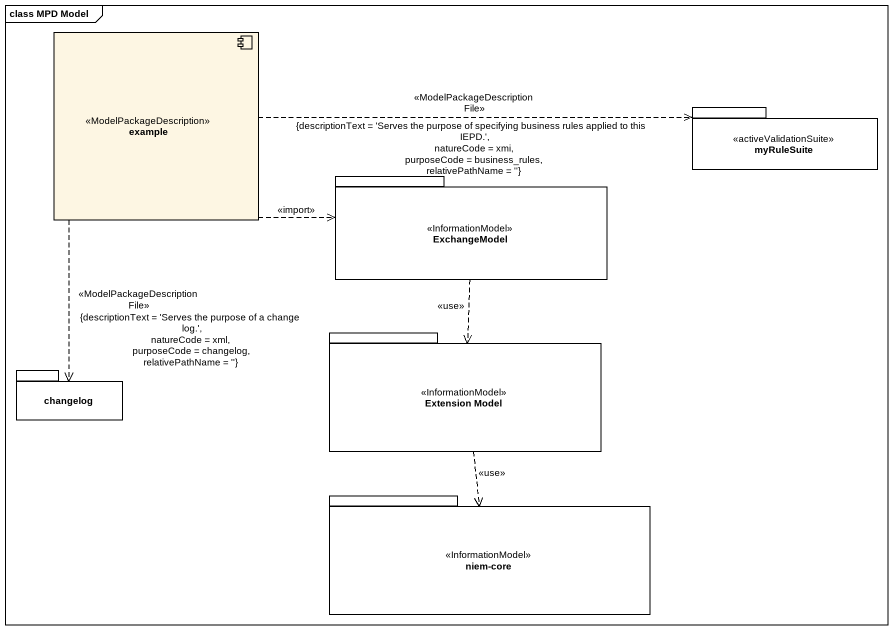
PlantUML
@startuml
mainframe class MPD Model
component example <<ModelPackageDescription>>
package myRuleSuite <<activeValidationSuite>> {
}
package ExchangeModel <<InformationModel>> {
}
package "Extension Model" as Extension_Model <<InformationModel>> {
}
package changelog {
}
package "niem-core" as niem_core <<InformationModel>> {
}
example .right.> myRuleSuite : <<ModelPackageDescriptionFile>>\n{descriptionText = 'Serves the purpose of specifying business rules applied to this IEPD.', natureCode = xmi, purposeCode = business_rules, relativePathName = ''}
example .right.> ExchangeModel : <<import>>
example ..> changelog : <<ModelPackageDescriptionFile>>\n{descriptionText = 'Serves the purpose of a change log.', natureCode = xml, purposeCode = changelog, relativePathName = ''}
ExchangeModel ..> Extension_Model : <<use>>
Extension_Model ..> niem_core : <<use>>
@enduml
